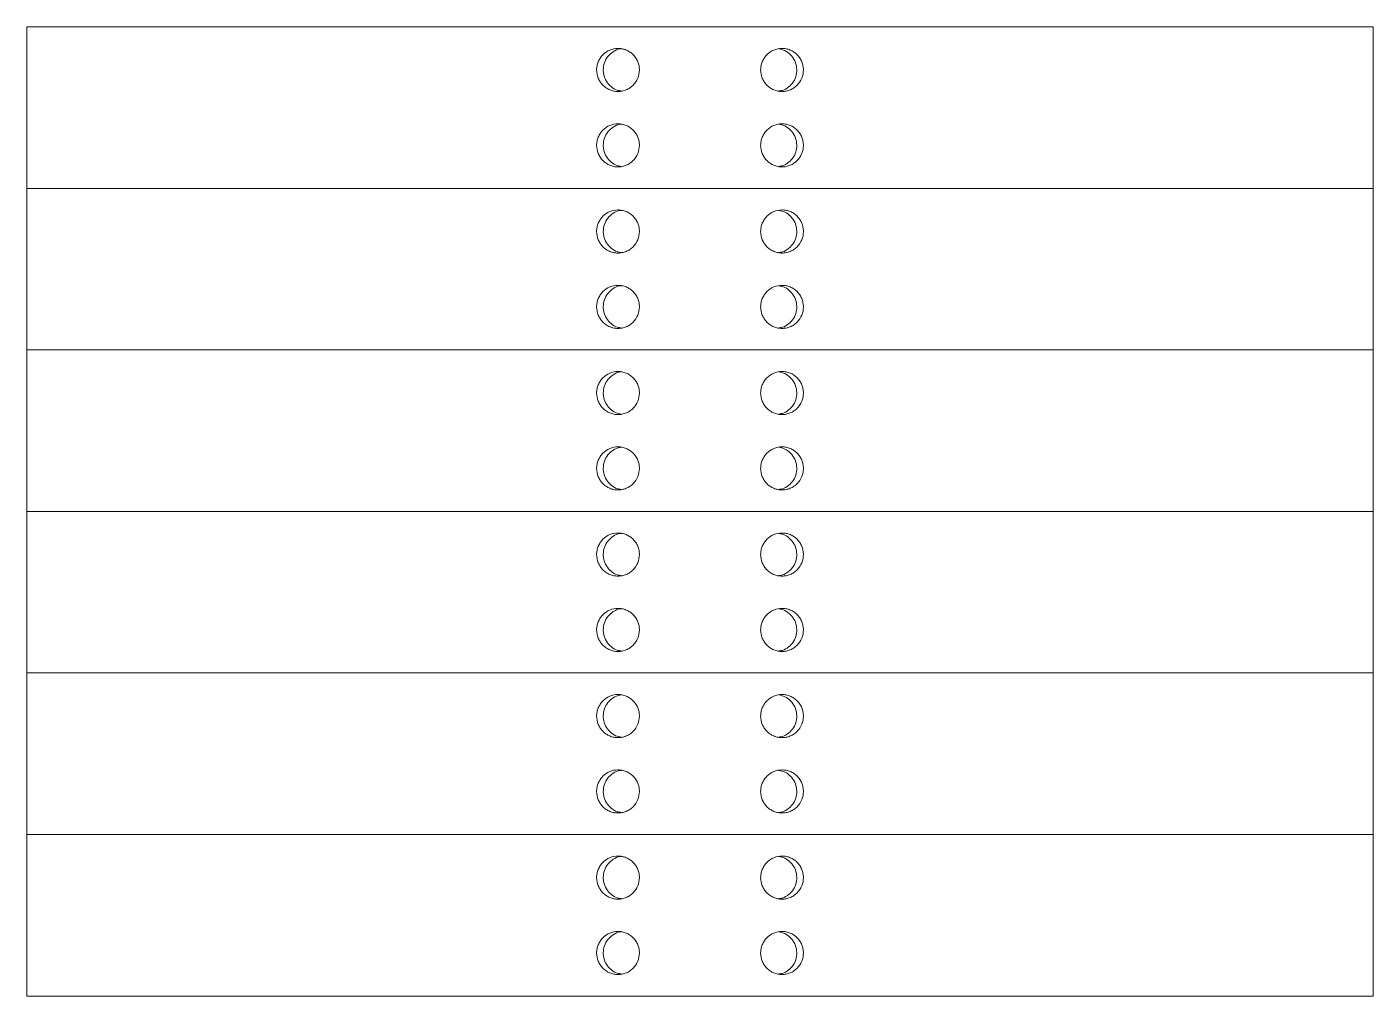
# Model space of a CAD drawing. Header units: millimetres. Extents: x 87 to 212, y 771 to 861.
import ezdxf

# ---------------------------------------------------------------- set-up
doc = ezdxf.new("R2010")
doc.units = ezdxf.units.MM

# ---------------------------------------------------------------- blocks, each defined once
blk = doc.blocks.new('*U1')
at = {"color": 7, "linetype": 'Continuous', "lineweight": 15}
for p, q in [((-62.5, 7.5), (-62.5, -7.5)), ((-62.5, 7.5), (62.5, 7.5)), ((62.5, -7.5), (62.5, 7.5)), ((-62.5, -7.5), (62.5, -7.5))]:
    blk.add_line(p, q, dxfattribs=at)
for points, knots in [([(-9.6, 3.5), (-9.6, 3.63), (-9.59, 3.76), (-9.53, 4.02), (-9.5, 4.14), (-9.4, 4.39), (-9.34, 4.5), (-9.19, 4.72), (-9.11, 4.82), (-8.84, 5.1), (-8.61, 5.25), (-8.14, 5.45), (-7.88, 5.5), (-7.49, 5.5), (-7.36, 5.49), (-7.1, 5.44), (-6.98, 5.4), (-6.74, 5.3), (-6.62, 5.24), (-6.41, 5.09), (-6.3, 5.01), (-6.12, 4.82), (-6.04, 4.72), (-5.89, 4.5), (-5.83, 4.39), (-5.73, 4.14), (-5.69, 4.02), (-5.64, 3.76), (-5.63, 3.63), (-5.63, 3.24), (-5.68, 2.98), (-5.88, 2.5), (-6.03, 2.27), (-6.3, 1.99), (-6.4, 1.91), (-6.62, 1.76), (-6.73, 1.7), (-6.97, 1.6), (-7.1, 1.56), (-7.35, 1.51), (-7.48, 1.5), (-7.75, 1.5), (-7.88, 1.51), (-8.13, 1.56), (-8.25, 1.6), (-8.49, 1.7), (-8.61, 1.76), (-8.82, 1.91), (-8.93, 1.99), (-9.11, 2.18), (-9.19, 2.28), (-9.34, 2.5), (-9.4, 2.61), (-9.55, 2.97), (-9.6, 3.24), (-9.6, 3.5)], [0, 0, 0, 0, 0.03125, 0.03125, 0.0625, 0.0625, 0.09375, 0.09375, 0.125, 0.125, 0.1875, 0.1875, 0.25, 0.25, 0.28125, 0.28125, 0.3125, 0.3125, 0.34375, 0.34375, 0.375, 0.375, 0.40625, 0.40625, 0.4375, 0.4375, 0.46875, 0.46875, 0.5, 0.5, 0.5625, 0.5625, 0.625, 0.625, 0.65625, 0.65625, 0.6875, 0.6875, 0.71875, 0.71875, 0.75, 0.75, 0.78125, 0.78125, 0.8125, 0.8125, 0.84375, 0.84375, 0.875, 0.875, 0.90625, 0.90625, 0.9375, 0.9375, 1, 1, 1, 1]), ([(-8.99, 3.5), (-8.97, 3.72), (-8.92, 4.17), (-8.58, 4.78), (-8.08, 5.22), (-7.62, 5.45), (-7.34, 5.46), (-7.29, 5.46)], [0, 0, 0, 0, 0.236637, 0.473271, 0.709995, 0.946778, 1, 1, 1, 1]), ([(5.63, 3.5), (5.63, 3.63), (5.64, 3.76), (5.69, 4.02), (5.73, 4.14), (5.83, 4.39), (5.89, 4.5), (6.04, 4.72), (6.12, 4.82), (6.39, 5.1), (6.62, 5.25), (7.1, 5.45), (7.36, 5.5), (7.75, 5.5), (7.88, 5.49), (8.13, 5.44), (8.25, 5.4), (8.49, 5.3), (8.61, 5.24), (8.83, 5.09), (8.93, 5.01), (9.11, 4.82), (9.19, 4.72), (9.34, 4.5), (9.4, 4.39), (9.5, 4.14), (9.53, 4.02), (9.59, 3.76), (9.6, 3.63), (9.6, 3.24), (9.55, 2.98), (9.35, 2.5), (9.2, 2.27), (8.93, 1.99), (8.83, 1.91), (8.61, 1.76), (8.5, 1.7), (8.26, 1.6), (8.13, 1.56), (7.88, 1.51), (7.75, 1.5), (7.49, 1.5), (7.36, 1.51), (7.1, 1.56), (6.98, 1.6), (6.74, 1.7), (6.62, 1.76), (6.41, 1.91), (6.3, 1.99), (6.12, 2.18), (6.04, 2.28), (5.89, 2.5), (5.83, 2.61), (5.68, 2.97), (5.63, 3.24), (5.63, 3.5)], [0, 0, 0, 0, 0.03125, 0.03125, 0.0625, 0.0625, 0.09375, 0.09375, 0.125, 0.125, 0.1875, 0.1875, 0.25, 0.25, 0.28125, 0.28125, 0.3125, 0.3125, 0.34375, 0.34375, 0.375, 0.375, 0.40625, 0.40625, 0.4375, 0.4375, 0.46875, 0.46875, 0.5, 0.5, 0.5625, 0.5625, 0.625, 0.625, 0.65625, 0.65625, 0.6875, 0.6875, 0.71875, 0.71875, 0.75, 0.75, 0.78125, 0.78125, 0.8125, 0.8125, 0.84375, 0.84375, 0.875, 0.875, 0.90625, 0.90625, 0.9375, 0.9375, 1, 1, 1, 1]), ([(7.33, 5.46), (7.52, 5.42), (7.92, 5.33), (8.44, 4.93), (8.83, 4.38), (9.01, 3.72), (8.97, 3.03), (8.71, 2.4), (8.25, 1.9), (7.76, 1.6), (7.42, 1.56), (7.31, 1.55)], [0, 0, 0, 0, 0.102047, 0.221589, 0.341195, 0.460802, 0.580345, 0.699861, 0.819426, 0.939042, 1, 1, 1, 1]), ([(-7.31, 1.55), (-7.44, 1.57), (-7.78, 1.61), (-8.28, 1.93), (-8.73, 2.43), (-8.96, 2.99), (-8.98, 3.36), (-8.99, 3.5)], [0, 0, 0, 0, 0.134175, 0.372608, 0.611167, 0.849781, 1, 1, 1, 1]), ([(-9.6, -3.5), (-9.6, -3.37), (-9.59, -3.24), (-9.53, -2.98), (-9.5, -2.86), (-9.4, -2.61), (-9.34, -2.5), (-9.19, -2.28), (-9.11, -2.18), (-8.84, -1.9), (-8.61, -1.75), (-8.14, -1.55), (-7.88, -1.5), (-7.49, -1.5), (-7.36, -1.51), (-7.1, -1.56), (-6.98, -1.6), (-6.74, -1.7), (-6.62, -1.76), (-6.41, -1.91), (-6.3, -1.99), (-6.12, -2.18), (-6.04, -2.28), (-5.89, -2.5), (-5.83, -2.61), (-5.73, -2.86), (-5.69, -2.98), (-5.64, -3.24), (-5.63, -3.37), (-5.63, -3.76), (-5.68, -4.02), (-5.88, -4.5), (-6.03, -4.73), (-6.3, -5.01), (-6.4, -5.09), (-6.62, -5.24), (-6.73, -5.3), (-6.97, -5.4), (-7.1, -5.44), (-7.35, -5.49), (-7.48, -5.5), (-7.75, -5.5), (-7.88, -5.49), (-8.13, -5.44), (-8.25, -5.4), (-8.49, -5.3), (-8.61, -5.24), (-8.82, -5.09), (-8.93, -5.01), (-9.11, -4.82), (-9.19, -4.72), (-9.34, -4.5), (-9.4, -4.39), (-9.55, -4.03), (-9.6, -3.76), (-9.6, -3.5)], [0, 0, 0, 0, 0.03125, 0.03125, 0.0625, 0.0625, 0.09375, 0.09375, 0.125, 0.125, 0.1875, 0.1875, 0.25, 0.25, 0.28125, 0.28125, 0.3125, 0.3125, 0.34375, 0.34375, 0.375, 0.375, 0.40625, 0.40625, 0.4375, 0.4375, 0.46875, 0.46875, 0.5, 0.5, 0.5625, 0.5625, 0.625, 0.625, 0.65625, 0.65625, 0.6875, 0.6875, 0.71875, 0.71875, 0.75, 0.75, 0.78125, 0.78125, 0.8125, 0.8125, 0.84375, 0.84375, 0.875, 0.875, 0.90625, 0.90625, 0.9375, 0.9375, 1, 1, 1, 1]), ([(-8.99, -3.5), (-8.97, -3.28), (-8.92, -2.83), (-8.58, -2.22), (-8.08, -1.78), (-7.62, -1.55), (-7.34, -1.54), (-7.29, -1.54)], [0, 0, 0, 0, 0.236637, 0.473271, 0.709995, 0.946778, 1, 1, 1, 1]), ([(5.63, -3.5), (5.63, -3.37), (5.64, -3.24), (5.69, -2.98), (5.73, -2.86), (5.83, -2.61), (5.89, -2.5), (6.04, -2.28), (6.12, -2.18), (6.39, -1.9), (6.62, -1.75), (7.1, -1.55), (7.36, -1.5), (7.75, -1.5), (7.88, -1.51), (8.13, -1.56), (8.25, -1.6), (8.49, -1.7), (8.61, -1.76), (8.83, -1.91), (8.93, -1.99), (9.11, -2.18), (9.19, -2.28), (9.34, -2.5), (9.4, -2.61), (9.5, -2.86), (9.53, -2.98), (9.59, -3.24), (9.6, -3.37), (9.6, -3.76), (9.55, -4.02), (9.35, -4.5), (9.2, -4.73), (8.93, -5.01), (8.83, -5.09), (8.61, -5.24), (8.5, -5.3), (8.26, -5.4), (8.13, -5.44), (7.88, -5.49), (7.75, -5.5), (7.49, -5.5), (7.36, -5.49), (7.1, -5.44), (6.98, -5.4), (6.74, -5.3), (6.62, -5.24), (6.41, -5.09), (6.3, -5.01), (6.12, -4.82), (6.04, -4.72), (5.89, -4.5), (5.83, -4.39), (5.68, -4.03), (5.63, -3.76), (5.63, -3.5)], [0, 0, 0, 0, 0.03125, 0.03125, 0.0625, 0.0625, 0.09375, 0.09375, 0.125, 0.125, 0.1875, 0.1875, 0.25, 0.25, 0.28125, 0.28125, 0.3125, 0.3125, 0.34375, 0.34375, 0.375, 0.375, 0.40625, 0.40625, 0.4375, 0.4375, 0.46875, 0.46875, 0.5, 0.5, 0.5625, 0.5625, 0.625, 0.625, 0.65625, 0.65625, 0.6875, 0.6875, 0.71875, 0.71875, 0.75, 0.75, 0.78125, 0.78125, 0.8125, 0.8125, 0.84375, 0.84375, 0.875, 0.875, 0.90625, 0.90625, 0.9375, 0.9375, 1, 1, 1, 1]), ([(7.33, -1.54), (7.52, -1.58), (7.92, -1.67), (8.44, -2.07), (8.83, -2.62), (9.01, -3.28), (8.97, -3.97), (8.71, -4.6), (8.25, -5.1), (7.76, -5.4), (7.42, -5.44), (7.31, -5.45)], [0, 0, 0, 0, 0.102047, 0.221589, 0.341195, 0.460802, 0.580345, 0.699861, 0.819426, 0.939042, 1, 1, 1, 1]), ([(-7.31, -5.45), (-7.44, -5.43), (-7.78, -5.39), (-8.28, -5.07), (-8.73, -4.57), (-8.96, -4.01), (-8.98, -3.64), (-8.99, -3.5)], [0, 0, 0, 0, 0.134175, 0.372608, 0.611167, 0.849781, 1, 1, 1, 1])]:
    blk.add_open_spline(points, degree=3, knots=knots, dxfattribs=at)
blk = doc.blocks.new('*U2')
at = {"color": 0, "linetype": 'ByBlock', "lineweight": -2, "transparency": 16777216}
for p in [(0, 75), (0, 60), (0, 45), (0, 30), (0, 15), (0, 0)]:
    blk.add_blockref('*U1', p, dxfattribs=at)

msp = doc.modelspace()

# ---------------------------------------------------------------- block references
msp.add_blockref('*U2', (149.59, 778.95))

doc.saveas('drawing.dxf')
